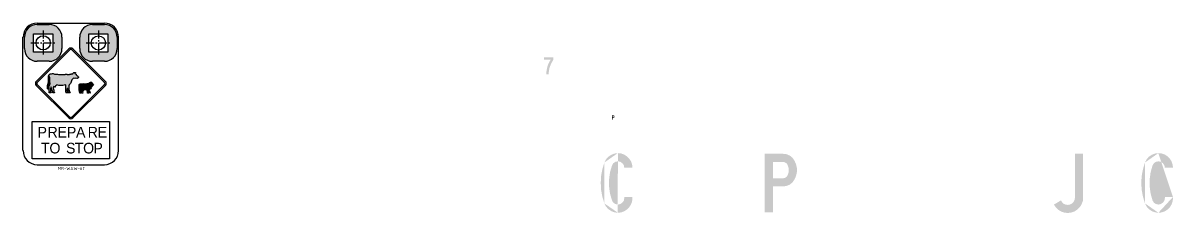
# Model space of a CAD drawing. Extents: x -332 to 1025, y -1312 to 258.
# Drawn here: x -332 to 750, y 79 to 258 of the extents above; entities that cross this region are included whole.
import ezdxf

# ---------------------------------------------------------------- set-up
doc = ezdxf.new("R2010")
doc.units = 0
doc.header["$LTSCALE"] = 6
doc.header["$MEASUREMENT"] = 0
doc.linetypes.add('CENTER', pattern=[2, 1.25, -0.25, 0.25, -0.25])
doc.linetypes.add('CENTERX2', pattern=[101.6, 63.5, -12.7, 12.7, -12.7])
for name, color, linetype in [('CENT25', 1, 'CENTER'), ('GREEN', 84, 'CONTINUOUS'), ('L25', 1, 'CONTINUOUS'), ('L35', 3, 'CONTINUOUS'), ('T25', 1, 'CONTINUOUS'), ('TBLK25', 1, 'CONTINUOUS')]:
    doc.layers.add(name, color=color, linetype=linetype)
doc.styles.add('DSERIES', font='Dseries')
doc.styles.add('ISO', font='iso')

msp = doc.modelspace()

# ---------------------------------------------------------------- hatches: boundary and pattern name
at = {"layer": 'GREEN'}
h = msp.add_hatch(color=256, dxfattribs=at)
h.paths.add_polyline_path([(241.5, 92.9), (241.5, 92.9)], flags=16)
edge = h.paths.add_edge_path()
edge.add_line((233.8, 94.1), (241.5, 94.1))
edge.add_line((241.5, 94.1), (241.5, 92.9))
edge.add_line((241.2, 89.9), (241.5, 92.9))
edge.add_line((241.2, 89.9), (240.2, 87))
edge.add_line((240.2, 87), (238.5, 84.4))
edge.add_line((238.5, 84.4), (236.3, 82.2))
edge.add_line((236.3, 82.2), (233.7, 80.5))
edge.add_line((233.7, 80.5), (230.8, 79.5))
edge.add_line((230.8, 79.5), (227.8, 79.2))
edge.add_line((227.8, 79.2), (224.5, 79.6))
edge.add_line((224.5, 79.6), (221.5, 80.8))
edge.add_line((221.5, 80.8), (218.8, 82.6))
edge.add_line((218.8, 82.6), (216.6, 85.1))
edge.add_line((216.6, 85.1), (215.1, 88))
edge.add_line((215.1, 88), (213.2, 94.3))
edge.add_line((213.2, 94.3), (212, 100.7))
edge.add_line((212, 100.7), (211.7, 107.3))
edge.add_line((211.7, 107.3), (212, 113.8))
edge.add_line((212, 113.8), (213.2, 120.2))
edge.add_line((213.2, 120.2), (215.1, 126.5))
edge.add_line((215.1, 126.5), (216.6, 129.4))
edge.add_line((216.6, 129.4), (218.8, 131.9))
edge.add_line((218.8, 131.9), (221.5, 133.7))
edge.add_line((221.5, 133.7), (224.5, 134.9))
edge.add_line((224.5, 134.9), (227.8, 135.3))
edge.add_line((227.8, 135.3), (230.8, 135))
edge.add_line((230.8, 135), (233.7, 134))
edge.add_line((233.7, 134), (236.3, 132.3))
edge.add_line((236.3, 132.3), (238.5, 130.1))
edge.add_line((238.5, 130.1), (240.2, 127.5))
edge.add_line((240.2, 127.5), (241.2, 124.6))
edge.add_line((241.2, 124.6), (241.5, 121.5))
edge.add_line((241.5, 121.5), (233.8, 121.5))
edge.add_line((233.8, 121.5), (233.4, 123.9))
edge.add_line((233.4, 123.9), (232, 125.8))
edge.add_line((232, 125.8), (230.1, 127.2))
edge.add_line((230.1, 127.2), (227.8, 127.6))
edge.add_line((227.8, 127.6), (225.4, 127.1))
edge.add_line((225.4, 127.1), (223.5, 125.8))
edge.add_line((223.5, 125.8), (222.3, 123.7))
edge.add_line((222.3, 123.7), (220.4, 117.3))
edge.add_line((220.4, 117.3), (219.5, 110.6))
edge.add_line((219.5, 110.6), (219.5, 103.9))
edge.add_line((219.5, 103.9), (220.4, 97.2))
edge.add_line((220.4, 97.2), (222.3, 90.8))
edge.add_line((222.3, 90.8), (223.5, 88.7))
edge.add_line((223.5, 88.7), (225.4, 87.4))
edge.add_line((225.4, 87.4), (227.8, 86.9))
edge.add_line((227.8, 86.9), (230.1, 87.4))
edge.add_line((230.1, 87.4), (232, 88.7))
edge.add_line((232, 88.7), (233.4, 90.6))
edge.add_line((233.4, 90.6), (233.8, 92.9))
edge.add_line((233.8, 92.9), (233.8, 94.1))
edge = h.paths.add_edge_path(flags=16)
edge.add_line((241.5, 94.1), (241.5, 94.1))
edge.add_line((227.8, 135.3), (227.7, 135.3))
edge.add_line((215.1, 126.5), (215.1, 126.5))
edge.add_line((215.1, 88), (215.1, 88))
edge.add_line((227.8, 79.2), (227.7, 79.2))
h = msp.add_hatch(color=256, dxfattribs=at)
h.paths.add_polyline_path([(383.2, 127), (383.1, 127)], flags=16)
edge = h.paths.add_edge_path(flags=17)
edge.add_line((373.8, 111.6), (373.8, 127))
edge.add_line((373.8, 127), (383.2, 127))
edge.add_line((384.9, 126.7), (383.2, 127))
edge.add_line((384.9, 126.7), (386.5, 125.7))
edge.add_line((386.5, 125.7), (387.5, 124.3))
edge.add_line((387.5, 124.3), (388.6, 121))
edge.add_line((388.6, 121), (388.6, 117.6))
edge.add_line((388.6, 117.6), (387.5, 114.4))
edge.add_line((387.5, 114.4), (386.5, 112.9))
edge.add_line((386.5, 112.9), (384.9, 112))
edge.add_line((384.9, 112), (383.2, 111.6))
edge.add_line((383.2, 111.6), (373.8, 111.6))
h.paths.add_polyline_path([(383.1, 134.7), (383.2, 134.7)], flags=16)
edge = h.paths.add_edge_path()
edge.add_line((373.8, 79.7), (366.1, 79.7))
edge.add_line((366.1, 79.7), (366.1, 134.7))
edge.add_line((366.1, 134.7), (383.2, 134.7))
edge.add_line((386.5, 134.3), (383.2, 134.7))
edge.add_line((386.5, 134.3), (389.6, 133))
edge.add_line((389.6, 133), (392.2, 130.9))
edge.add_line((392.2, 130.9), (394.1, 128.1))
edge.add_line((394.1, 128.1), (395.5, 124.8))
edge.add_line((395.5, 124.8), (396.3, 121.2))
edge.add_line((396.3, 121.2), (396.3, 117.5))
edge.add_line((396.3, 117.5), (395.5, 113.9))
edge.add_line((395.5, 113.9), (394.1, 110.6))
edge.add_line((394.1, 110.6), (392.2, 107.8))
edge.add_line((392.2, 107.8), (389.6, 105.7))
edge.add_line((389.6, 105.7), (386.5, 104.4))
edge.add_line((386.5, 104.4), (383.2, 104))
edge.add_line((383.2, 104), (373.8, 104))
edge.add_line((373.8, 104), (373.8, 79.7))
edge = h.paths.add_edge_path()
edge.add_line((373.8, 127), (373.8, 127))
edge.add_line((387.5, 114.4), (387.5, 114.4))
edge.add_line((387.5, 124.3), (387.5, 124.3))
edge.add_line((366.1, 79.7), (366.1, 79.7))
edge.add_line((394.1, 110.6), (394.1, 110.6))
edge.add_line((394.1, 128.1), (394.1, 128.1))
h = msp.add_hatch(color=256, dxfattribs=at)
h.paths.add_polyline_path([(383.2, 127), (383.1, 127)], flags=16)
edge = h.paths.add_edge_path(flags=17)
edge.add_line((373.8, 111.6), (373.8, 127))
edge.add_line((373.8, 127), (383.2, 127))
edge.add_line((384.9, 126.7), (383.2, 127))
edge.add_line((384.9, 126.7), (386.5, 125.7))
edge.add_line((386.5, 125.7), (387.5, 124.3))
edge.add_line((387.5, 124.3), (388.6, 121))
edge.add_line((388.6, 121), (388.6, 117.6))
edge.add_line((388.6, 117.6), (387.5, 114.4))
edge.add_line((387.5, 114.4), (386.5, 112.9))
edge.add_line((386.5, 112.9), (384.9, 112))
edge.add_line((384.9, 112), (383.2, 111.6))
edge.add_line((383.2, 111.6), (373.8, 111.6))
h.paths.add_polyline_path([(383.1, 134.7), (383.2, 134.7)], flags=16)
edge = h.paths.add_edge_path()
edge.add_line((373.8, 79.7), (366.1, 79.7))
edge.add_line((366.1, 79.7), (366.1, 134.7))
edge.add_line((366.1, 134.7), (383.2, 134.7))
edge.add_line((386.5, 134.3), (383.2, 134.7))
edge.add_line((386.5, 134.3), (389.6, 133))
edge.add_line((389.6, 133), (392.2, 130.9))
edge.add_line((392.2, 130.9), (394.1, 128.1))
edge.add_line((394.1, 128.1), (395.5, 124.8))
edge.add_line((395.5, 124.8), (396.3, 121.2))
edge.add_line((396.3, 121.2), (396.3, 117.5))
edge.add_line((396.3, 117.5), (395.5, 113.9))
edge.add_line((395.5, 113.9), (394.1, 110.6))
edge.add_line((394.1, 110.6), (392.2, 107.8))
edge.add_line((392.2, 107.8), (389.6, 105.7))
edge.add_line((389.6, 105.7), (386.5, 104.4))
edge.add_line((386.5, 104.4), (383.2, 104))
edge.add_line((383.2, 104), (373.8, 104))
edge.add_line((373.8, 104), (373.8, 79.7))
edge = h.paths.add_edge_path()
edge.add_line((373.8, 127), (373.8, 127))
edge.add_line((387.5, 114.4), (387.5, 114.4))
edge.add_line((387.5, 124.3), (387.5, 124.3))
edge.add_line((366.1, 79.7), (366.1, 79.7))
edge.add_line((394.1, 110.6), (394.1, 110.6))
edge.add_line((394.1, 128.1), (394.1, 128.1))
h = msp.add_hatch(color=256, dxfattribs=at)
h.paths.add_polyline_path([(658, 93.5), (658, 93.5)], flags=16)
edge = h.paths.add_edge_path()
edge.add_line((658, 134.7), (658, 93.5))
edge.add_line((657.7, 91.5), (658, 93.5))
edge.add_line((657.7, 91.5), (656.8, 89.6))
edge.add_line((656.8, 89.6), (655.4, 88.1))
edge.add_line((655.4, 88.1), (653.6, 87))
edge.add_line((653.6, 87), (651.5, 86.6))
edge.add_line((651.5, 86.6), (649.5, 86.8))
edge.add_line((649.5, 86.8), (647.5, 87.6))
edge.add_line((647.5, 87.6), (646, 89))
edge.add_line((646, 89), (644.8, 90.8))
edge.add_line((644.8, 90.8), (638.2, 86.9))
edge.add_line((638.2, 86.9), (640, 84.2))
edge.add_line((640, 84.2), (642.3, 82))
edge.add_line((642.3, 82), (645.1, 80.3))
edge.add_line((645.1, 80.3), (648.2, 79.3))
edge.add_line((648.2, 79.3), (651.4, 79))
edge.add_line((651.4, 79), (654.6, 79.4))
edge.add_line((654.6, 79.4), (657.6, 80.5))
edge.add_line((657.6, 80.5), (660.3, 82.2))
edge.add_line((660.3, 82.2), (662.6, 84.5))
edge.add_line((662.6, 84.5), (664.3, 87.3))
edge.add_line((664.3, 87.3), (665.4, 90.3))
edge.add_line((665.4, 90.3), (665.7, 93.5))
edge.add_line((665.7, 93.5), (665.7, 134.7))
edge.add_line((665.7, 134.7), (658, 134.7))
edge = h.paths.add_edge_path(flags=16)
edge.add_line((665.7, 93.5), (665.7, 93.5))
edge.add_line((665.7, 93.5), (665.7, 93.5))
edge = h.paths.add_edge_path(flags=16)
edge.add_line((644.8, 90.8), (644.8, 90.8))
h = msp.add_hatch(color=256, dxfattribs=at)
h.paths.add_polyline_path([(750.3, 92.9), (750.2, 92.9)], flags=16)
edge = h.paths.add_edge_path()
edge.add_line((742.6, 94.1), (750.3, 94.1))
edge.add_line((750.3, 94.1), (750.3, 92.9))
edge.add_line((749.9, 89.9), (750.3, 92.9))
edge.add_line((749.9, 89.9), (748.9, 87))
edge.add_line((748.9, 87), (747.3, 84.4))
edge.add_line((747.3, 84.4), (745.1, 82.2))
edge.add_line((745.1, 82.2), (742.5, 80.5))
edge.add_line((742.5, 80.5), (739.6, 79.5))
edge.add_line((739.6, 79.5), (736.5, 79.2))
edge.add_line((736.5, 79.2), (733.3, 79.6))
edge.add_line((733.3, 79.6), (730.2, 80.8))
edge.add_line((730.2, 80.8), (727.5, 82.6))
edge.add_line((727.5, 82.6), (725.4, 85.1))
edge.add_line((725.4, 85.1), (723.9, 88))
edge.add_line((723.9, 88), (722, 94.3))
edge.add_line((722, 94.3), (720.8, 100.7))
edge.add_line((720.8, 100.7), (720.4, 107.3))
edge.add_line((720.4, 107.3), (720.8, 113.8))
edge.add_line((720.8, 113.8), (722, 120.2))
edge.add_line((722, 120.2), (723.9, 126.5))
edge.add_line((723.9, 126.5), (725.4, 129.4))
edge.add_line((725.4, 129.4), (727.5, 131.9))
edge.add_line((727.5, 131.9), (730.2, 133.7))
edge.add_line((730.2, 133.7), (733.3, 134.9))
edge.add_line((733.3, 134.9), (736.5, 135.3))
edge.add_line((736.5, 135.3), (739.6, 135))
edge.add_line((739.6, 135), (742.5, 134))
edge.add_line((742.5, 134), (745.1, 132.3))
edge.add_line((745.1, 132.3), (747.3, 130.1))
edge.add_line((747.3, 130.1), (748.9, 127.5))
edge.add_line((748.9, 127.5), (749.9, 124.6))
edge.add_line((749.9, 124.6), (750.3, 121.5))
edge.add_line((750.3, 121.5), (742.6, 121.5))
edge.add_line((742.6, 121.5), (742.1, 123.9))
edge.add_line((742.1, 123.9), (740.8, 125.8))
edge.add_line((740.8, 125.8), (738.8, 127.2))
edge.add_line((738.8, 127.2), (736.5, 127.6))
edge.add_line((736.5, 127.6), (734.2, 127.1))
edge.add_line((734.2, 127.1), (732.3, 125.8))
edge.add_line((732.3, 125.8), (731, 123.7))
edge.add_line((731, 123.7), (729.2, 117.3))
edge.add_line((729.2, 117.3), (728.3, 110.6))
edge.add_line((728.3, 110.6), (728.3, 103.9))
edge.add_line((728.3, 103.9), (729.2, 97.2))
edge.add_line((729.2, 97.2), (731, 90.8))
edge.add_line((731, 90.8), (732.3, 88.7))
edge.add_line((732.3, 88.7), (734.2, 87.4))
edge.add_line((734.2, 87.4), (736.5, 86.9))
edge.add_line((736.5, 86.9), (738.8, 87.4))
edge.add_line((738.8, 87.4), (740.8, 88.7))
edge.add_line((740.8, 88.7), (742.1, 90.6))
edge.add_line((742.1, 90.6), (742.6, 92.9))
edge.add_line((742.6, 92.9), (742.6, 94.1))
edge = h.paths.add_edge_path(flags=16)
edge.add_line((750.3, 94.1), (750.2, 94.1))
edge.add_line((736.5, 135.3), (736.5, 135.3))
edge.add_line((723.9, 126.5), (723.9, 126.5))
edge.add_line((723.9, 88), (723.9, 88))
edge.add_line((736.5, 79.2), (736.5, 79.2))
at = {"layer": 'L25'}
h = msp.add_hatch(color=256, dxfattribs=at)
h.paths.add_polyline_path([(-307.4, 256.4), (-318.7, 256.4, 0.204044), (-327.4, 252.7), (-322.1, 247.2), (-322.1, 247.7), (-304.1, 247.7), (-304.1, 230.4), (-322.1, 230.4), (-322.1, 247.2), (-327.4, 252.7, 0.193791), (-330.7, 244.4), (-330.7, 233.7, 0.414214), (-318.7, 221.7), (-307.4, 221.7, 0.414214), (-295.4, 233.7), (-295.4, 244.4, 0.414214)])
h.paths.add_polyline_path([(-252.1, 247.7), (-252.1, 246.6), (-245.3, 250.8, 0.254439), (-255.4, 256.3), (-266.7, 256.3, 0.414214), (-278.7, 244.3), (-278.7, 233.7, 0.414214), (-266.7, 221.7), (-255.4, 221.7, 0.414214), (-243.4, 233.7), (-243.4, 244.3, 0.144541), (-245.3, 250.8), (-252.1, 246.6), (-252.1, 230.3), (-270.1, 230.3), (-270.1, 247.7)])
at = {"layer": 'L25', "ltscale": 1000}
h = msp.add_hatch(color=256, dxfattribs=at)
edge = h.paths.add_edge_path(flags=16)
edge.add_arc((-317.7, 200.9), 1.33, 135, 225)
edge.add_line((-318.7, 199.9), (-288, 169.3))
edge.add_arc((-287.1, 170.2), 1.33, 225, 315)
edge.add_line((-286.1, 169.3), (-255.5, 199.9))
edge.add_arc((-256.4, 200.9), 1.33, 315, 405)
edge.add_line((-255.5, 201.8), (-286.1, 232.5))
edge.add_arc((-287.1, 231.5), 1.33, 45, 135)
edge.add_line((-288, 232.5), (-318.7, 201.8))
edge = h.paths.add_edge_path()
edge.add_arc((-287.1, 170.2), 2.67, 225, 315)
edge.add_line((-285.2, 168.4), (-254.5, 199))
edge.add_arc((-256.4, 200.9), 2.67, 315, 405)
edge.add_line((-254.5, 202.8), (-285.2, 233.4))
edge.add_arc((-287.1, 231.5), 2.67, 45, 135)
edge.add_line((-289, 233.4), (-319.6, 202.8))
edge.add_arc((-317.7, 200.9), 2.67, 135, 225)
edge.add_line((-319.6, 199), (-289, 168.4))
for points in [[(-284.6, 205.8, -0.251968), (-284.5, 205.8, 0.134784), (-282.3, 205.8, 0.143141), (-281.2, 205.7, 0.079529), (-280.5, 205.7), (-280.3, 205.9, 0.092756), (-280.2, 206), (-279.9, 206.9, 0.376115), (-279.9, 207.1), (-280.4, 207.3, 0.10968), (-281.4, 208.5, -0.161317), (-281.9, 209.1, 0.141499), (-282.5, 209.9), (-283.2, 210.3, -0.591564), (-283.2, 210.8, -0.091611), (-282.8, 210.9, 0.804787), (-282.8, 211.3, 0.084041), (-283.1, 211.3, 0.01249), (-283.2, 211.3), (-284, 211.3, 0.285414), (-284.6, 210.8, -0.177775), (-285, 210.2), (-285.5, 209.9, -0.064211), (-285.6, 209.8), (-285.8, 209.7, -0.103713), (-285.9, 209.7), (-286.2, 209.7), (-286.4, 209.8), (-286.6, 209.8), (-286.9, 209.8), (-287, 209.7), (-287.1, 209.7), (-287.1, 209.7), (-287.2, 209.7), (-287.3, 209.7), (-287.3, 209.7), (-287.4, 209.7), (-287.5, 209.7), (-287.6, 209.6), (-287.7, 209.6), (-287.8, 209.6), (-288, 209.5), (-288.2, 209.5), (-288.3, 209.4), (-288.5, 209.4), (-288.7, 209.4), (-288.9, 209.4), (-289.2, 209.4), (-289.7, 209.4), (-290, 209.4), (-290.4, 209.4), (-290.6, 209.5), (-290.8, 209.5), (-290.9, 209.6), (-291.1, 209.6), (-291.3, 209.6), (-291.6, 209.6), (-291.9, 209.6), (-292, 209.5), (-292.5, 209.4), (-293.1, 209.4), (-293.9, 209.4), (-294.6, 209.3), (-295.2, 209.3), (-295.5, 209.3), (-295.9, 209.2), (-296.5, 209.3), (-297.2, 209.3), (-297.4, 209.4), (-298.8, 209.4), (-299.5, 209.5), (-300.9, 209.5), (-302.3, 209.7), (-303, 210), (-303.7, 210.1), (-304.4, 210.1), (-305.2, 209.9), (-305.4, 209.9), (-305.5, 209.9), (-305.7, 209.9), (-305.9, 209.9), (-306, 209.9), (-306.2, 209.9, 0.161091), (-306.5, 209.9, -0.055883), (-306.7, 209.9, 0.321306), (-307.9, 208.5), (-308, 208), (-308.1, 206.1, 0.075687), (-308, 205.6, -0.075977), (-308, 205.3, -0.074827), (-308.4, 201), (-308.4, 201), (-308.4, 200.9, -0.025144), (-309.1, 199.1, 0.077077), (-309.1, 198.3, 0.002891), (-309.1, 197.8, -0.043617), (-309.1, 195.9, 0.358784), (-309, 195.7), (-308.8, 195.7, -0.308087), (-308.7, 195.6), (-308.6, 195.5, 0.798333), (-308.2, 195.5), (-308, 197.5), (-308.1, 199.1), (-308, 199.3), (-307.7, 200.3), (-307.4, 201), (-307.3, 201.7), (-307.4, 203.8), (-307.4, 204.5), (-307.3, 205.2), (-307.3, 205.9), (-307.3, 207.1), (-307.3, 207.2), (-307.3, 207.2), (-307.3, 207.3), (-307.3, 207.3), (-307.3, 207.3), (-307.2, 207.3), (-307.2, 207.3), (-307.1, 207.3), (-307.1, 207.2), (-307, 206.9), (-306.8, 206.5), (-306.7, 206.1), (-306.7, 205.4), (-306.7, 204.9), (-306.8, 204.6), (-306.7, 202.4), (-306.6, 201.1), (-306.6, 200.9), (-307.2, 198.8), (-307.3, 198.7), (-307.4, 198.4), (-307.5, 198.2), (-307.6, 198.1), (-307.6, 198, 0.154934), (-307.7, 197.6), (-307.6, 197.6), (-307.6, 197.5), (-307.6, 197.2), (-307.5, 196.9), (-307.5, 196.5), (-307.4, 196.1), (-307.3, 195.4), (-307.3, 193.9), (-307.4, 193.7), (-307.4, 193.6), (-307.4, 193.4), (-307.4, 193.3), (-307.3, 193.2), (-307.2, 192.9), (-307.2, 192.8), (-307.3, 192.6), (-307.4, 192.5), (-307.4, 192.4), (-307.5, 192.2), (-307.5, 192.1), (-307.4, 192), (-307.3, 191.9), (-307.3, 191.9), (-307.2, 191.9), (-305.9, 191.9), (-305.6, 191.9), (-305.6, 192), (-305.6, 192.1), (-305.6, 192.2), (-305.6, 192.2), (-305.8, 192.5), (-306.1, 193.3), (-306.2, 193.7), (-306.2, 194.1), (-306.3, 194.3), (-306.3, 194.5), (-306.3, 194.7), (-306.3, 194.7), (-306.1, 196.2), (-305.8, 196.7), (-305.8, 197), (-305.7, 197.7), (-305.7, 197.8), (-305.7, 197.7), (-305.6, 197.7), (-304.9, 195.1), (-304.8, 194.9), (-304.3, 194), (-304.2, 193.3), (-304.3, 193.1), (-304.2, 192.9), (-303.7, 192.8), (-303.7, 192.7), (-303.7, 192.6), (-303.9, 192.3), (-303.9, 192.1), (-303.9, 192), (-303.8, 191.9), (-303.7, 191.9), (-302.3, 191.9), (-302.5, 192.3), (-302.8, 192.9), (-303, 193.3), (-303, 194.6), (-303, 194.6), (-303.6, 196.3), (-303.7, 197.4, -0.662322), (-303.5, 197.5, -0.120492), (-303.4, 197.4), (-303.3, 197.3, 0.872894), (-303.1, 197.4), (-303.1, 197.9, -0.052318), (-303.1, 197.9, -0.628809), (-302.6, 198.1), (-302.1, 197.5, 0.572327), (-301.7, 197.6), (-301.6, 198.6), (-300.9, 198.9), (-300.2, 199.6), (-298.4, 199, 0.106547), (-296.9, 198.8), (-295.4, 198.9, -0.054273), (-295.2, 198.9), (-294.6, 198.9, 0.136635), (-294.5, 198.9, -0.085671), (-292.1, 199.5), (-292, 199.5), (-291.8, 199.4), (-291.8, 199.3), (-291.8, 196.7), (-291.7, 195.4), (-291.7, 193.5), (-291.8, 193.4), (-291.8, 193.3), (-291.8, 193.2), (-291.5, 192.5), (-291.6, 192.5), (-291.5, 192.4), (-291.6, 192.3), (-291.5, 192.2), (-291.5, 192.2), (-291.3, 192), (-291.3, 192), (-291.2, 191.9), (-289.7, 191.9), (-289.8, 192.5), (-290.4, 193), (-290.8, 194.7), (-290.4, 196.1), (-290.2, 196.3), (-290.1, 196.2), (-290, 196.1), (-290, 196.1), (-289.7, 193.5), (-289.7, 193.4), (-289.7, 193.3), (-289.7, 193.3), (-289.3, 192.6), (-289.4, 192.5), (-289.4, 192.4), (-289.4, 192.3), (-289.4, 192.2), (-289.4, 192.1), (-289.3, 192), (-289.1, 191.9), (-287.6, 191.9), (-287.6, 192), (-288, 192.6), (-288.4, 193.2), (-289, 195.3), (-289, 197.4), (-289, 197.5), (-289, 199.3, -0.26076), (-288.9, 199.3, 0.205461), (-288.5, 199.5, 0.112189), (-286.8, 202.3, -0.153084)], [(-278.4, 200.4), (-276.9, 200.6), (-275.4, 200.7), (-273.5, 200.6), (-271.9, 200.7), (-270.9, 200.8), (-270.1, 201.2), (-269.3, 201.8), (-268.6, 202), (-267.6, 202.1), (-267, 201.6), (-266.5, 200.9), (-266, 200.2), (-265.8, 199.6), (-265.9, 199), (-266.2, 198.8), (-266.8, 198.8), (-267, 198.7), (-267.6, 197.8), (-268, 196.7), (-268.6, 195.8), (-268.9, 195.6), (-269.6, 195.2), (-269.7, 194.6), (-269.5, 193.9), (-269.1, 193.1), (-268.8, 192.5), (-268.7, 191.9), (-268.9, 191.8), (-270, 191.9), (-270, 192.5), (-270.1, 193.2), (-270.3, 193.7), (-270.3, 193.9), (-270.2, 192.7), (-270.2, 191.8), (-271.3, 191.8), (-271.4, 192.7), (-271.6, 194.3), (-271.9, 194.7), (-272.4, 194.9), (-273.5, 194.8), (-275.1, 194.6), (-275.9, 193.7), (-276.3, 193.1), (-276.1, 192.7), (-275.9, 191.8), (-277.1, 191.8), (-277.1, 192.7), (-277.2, 193.6), (-277.1, 194.2), (-277.1, 194.6), (-277.3, 194), (-277.7, 193.3), (-277.7, 192.6), (-277.5, 192.2), (-277.5, 191.8), (-278.6, 191.8), (-278.8, 193.1), (-279.1, 194.9), (-279.3, 197.1), (-279.3, 198.6), (-279.2, 199.9), (-278.9, 200.3)]]:
    msp.add_hatch(color=1, dxfattribs=at).paths.add_polyline_path(points)
at = {"layer": 'TBLK25', "linetype": 'CENTERX2'}
h = msp.add_hatch(color=256, dxfattribs=at)
h.paths.add_polyline_path([(162.7, 209.6), (162.7, 209.6)], flags=16)
edge = h.paths.add_edge_path()
edge.add_line((162.7, 210), (162.7, 209.6))
edge.add_line((160.5, 209.6), (162.7, 209.6))
edge.add_line((160.5, 209.6), (160.5, 210.1))
edge.add_line((160.5, 210.1), (160.5, 210.6))
edge.add_line((160.5, 210.6), (160.5, 211.1))
edge.add_line((160.5, 211.1), (160.6, 211.6))
edge.add_line((160.6, 211.6), (160.6, 212))
edge.add_line((160.6, 212), (160.7, 212.5))
edge.add_line((160.7, 212.5), (160.7, 213))
edge.add_line((160.7, 213), (160.8, 213.5))
edge.add_line((160.8, 213.5), (160.9, 214))
edge.add_line((160.9, 214), (161, 214.5))
edge.add_line((161, 214.5), (161.1, 215))
edge.add_line((161.1, 215), (161.2, 215.5))
edge.add_line((161.2, 215.5), (161.3, 215.9))
edge.add_line((161.3, 215.9), (161.4, 216.4))
edge.add_line((161.4, 216.4), (161.6, 216.9))
edge.add_line((161.6, 216.9), (161.7, 217.4))
edge.add_line((161.7, 217.4), (161.9, 217.8))
edge.add_line((161.9, 217.8), (162.1, 218.3))
edge.add_line((162.1, 218.3), (162.2, 218.8))
edge.add_line((162.2, 218.8), (162.4, 219.2))
edge.add_line((162.4, 219.2), (162.6, 219.7))
edge.add_line((162.6, 219.7), (162.8, 220.1))
edge.add_line((162.8, 220.1), (163, 220.6))
edge.add_line((163, 220.6), (163.2, 221))
edge.add_line((163.2, 221), (163.5, 221.5))
edge.add_line((163.5, 221.5), (163.7, 221.9))
edge.add_line((163.7, 221.9), (164, 222.3))
edge.add_line((164, 222.3), (164.2, 222.7))
edge.add_line((164.2, 222.7), (164.5, 223.2))
edge.add_line((164.5, 223.2), (158.4, 223.2))
edge.add_line((158.4, 223.2), (158.4, 225.6))
edge.add_line((158.4, 225.6), (167.2, 225.6))
edge.add_line((167.2, 225.6), (167.2, 223.2))
edge.add_line((167.2, 223.2), (166.9, 222.8))
edge.add_line((166.9, 222.8), (166.7, 222.4))
edge.add_line((166.7, 222.4), (166.4, 222))
edge.add_line((166.4, 222), (166.2, 221.6))
edge.add_line((166.2, 221.6), (165.9, 221.2))
edge.add_line((165.9, 221.2), (165.7, 220.8))
edge.add_line((165.7, 220.8), (165.4, 220.4))
edge.add_line((165.4, 220.4), (165.2, 220))
edge.add_line((165.2, 220), (165, 219.6))
edge.add_line((165, 219.6), (164.8, 219.1))
edge.add_line((164.8, 219.1), (164.6, 218.7))
edge.add_line((164.6, 218.7), (164.5, 218.3))
edge.add_line((164.5, 218.3), (164.3, 217.8))
edge.add_line((164.3, 217.8), (164.1, 217.4))
edge.add_line((164.1, 217.4), (164, 216.9))
edge.add_line((164, 216.9), (163.8, 216.5))
edge.add_line((163.8, 216.5), (163.7, 216.1))
edge.add_line((163.7, 216.1), (163.5, 215.6))
edge.add_line((163.5, 215.6), (163.4, 215.1))
edge.add_line((163.4, 215.1), (163.3, 214.7))
edge.add_line((163.3, 214.7), (163.2, 214.2))
edge.add_line((163.2, 214.2), (163.1, 213.8))
edge.add_line((163.1, 213.8), (163, 213.3))
edge.add_line((163, 213.3), (163, 212.8))
edge.add_line((163, 212.8), (162.9, 212.4))
edge.add_line((162.9, 212.4), (162.8, 211.9))
edge.add_line((162.8, 211.9), (162.8, 211.4))
edge.add_line((162.8, 211.4), (162.8, 211))
edge.add_line((162.8, 211), (162.7, 210.5))
edge.add_line((162.7, 210.5), (162.7, 210))
edge = h.paths.add_edge_path(flags=16)
edge.add_line((167.2, 223.2), (167.2, 223.2))
edge.add_line((160.5, 209.6), (160.5, 209.6))
h = msp.add_hatch(color=256, dxfattribs=at)
h.paths.add_polyline_path([(223.7, 170.2), (223.6, 170.2)], flags=0)
edge = h.paths.add_edge_path(flags=16)
edge.add_line((223, 169.1), (223, 170.2))
edge.add_line((223, 170.2), (223.7, 170.2))
edge.add_line((224, 170), (223.7, 170.2))
edge.add_line((224, 170), (224, 169.7))
edge.add_line((224, 169.7), (224, 169.3))
edge.add_line((224, 169.3), (223.7, 169.1))
edge.add_line((223.7, 169.1), (223, 169.1))
h.paths.add_polyline_path([(223.6, 170.8), (223.7, 170.8)], flags=16)
edge = h.paths.add_edge_path()
edge.add_line((223, 166.8), (222.4, 166.8))
edge.add_line((222.4, 166.8), (222.4, 170.8))
edge.add_line((222.4, 170.8), (223.7, 170.8))
edge.add_line((224, 170.7), (223.7, 170.8))
edge.add_line((224, 170.7), (224.3, 170.6))
edge.add_line((224.3, 170.6), (224.5, 170.4))
edge.add_line((224.5, 170.4), (224.6, 169.9))
edge.add_line((224.6, 169.9), (224.6, 169.5))
edge.add_line((224.6, 169.5), (224.5, 169))
edge.add_line((224.5, 169), (224.3, 168.8))
edge.add_line((224.3, 168.8), (224, 168.6))
edge.add_line((224, 168.6), (223.7, 168.5))
edge.add_line((223.7, 168.5), (223, 168.5))
edge.add_line((223, 168.5), (223, 166.8))

# ---------------------------------------------------------------- linework, layer by layer
at = {"layer": 'CENT25'}
for p, q in [((-313.1, 250.7), (-313.1, 227.4)), ((-261.1, 250.7), (-261.1, 227.3)), ((-324.7, 239.1), (-301.4, 239.1)), ((-272.7, 239), (-249.4, 239))]:
    msp.add_line(p, q, dxfattribs=at)
at = {"layer": 'L35'}
for p, q in [((-318.7, 257.7), (-255.4, 257.7)), ((-318.7, 256.4), (-307.4, 256.4)), ((-266.7, 256.3), (-255.4, 256.3)), ((-332.1, 137.7), (-332.1, 244.4)), ((-330.7, 233.7), (-330.7, 244.4)), ((-322.1, 230.4), (-322.1, 247.7)), ((-322.1, 247.7), (-304.1, 247.7)), ((-304.1, 247.7), (-304.1, 230.4)), ((-295.4, 244.4), (-295.4, 233.7)), ((-278.7, 233.7), (-278.7, 244.3)), ((-270.1, 230.3), (-270.1, 247.7)), ((-270.1, 247.7), (-252.1, 247.7)), ((-252.1, 247.7), (-252.1, 230.3)), ((-243.4, 244.3), (-243.4, 233.7)), ((-242.1, 137.7), (-242.1, 244.4)), ((-304.1, 230.4), (-322.1, 230.4)), ((-252.1, 230.3), (-270.1, 230.3)), ((-307.4, 221.7), (-318.7, 221.7)), ((-255.4, 221.7), (-266.7, 221.7)), ((-323.3, 130), (-323.3, 165)), ((-323.3, 165), (-250.8, 165)), ((-250.8, 165), (-250.8, 130)), ((-250.8, 130), (-323.3, 130)), ((-318.7, 124.4), (-255.4, 124.4))]:
    msp.add_line(p, q, dxfattribs=at)
at = {"layer": 'L35', "color": 1}
msp.add_lwpolyline([(-308, 205.6, -0.077305), (-308.1, 206.1), (-308, 208), (-307.9, 208.4, -0.328594), (-306.6, 209.9, 0.047354), (-306.5, 209.9, -0.161091), (-306.2, 209.9), (-306, 209.9), (-305.9, 209.9), (-305.7, 209.9), (-305.5, 209.9), (-305.4, 209.9), (-305.2, 209.9), (-304.4, 210.1), (-303.7, 210.1), (-303, 210), (-302.3, 209.7), (-300.9, 209.5), (-299.5, 209.5), (-298.8, 209.4), (-297.4, 209.4), (-297.2, 209.3), (-296.5, 209.3), (-295.9, 209.2), (-295.5, 209.3), (-295.2, 209.3), (-294.6, 209.3), (-293.9, 209.4), (-293.1, 209.4), (-292.5, 209.4), (-292, 209.5), (-291.9, 209.6), (-291.6, 209.6), (-291.3, 209.6), (-291.1, 209.6), (-290.9, 209.6), (-290.8, 209.5), (-290.6, 209.5), (-290.4, 209.4), (-290, 209.4), (-289.7, 209.4), (-289.2, 209.4), (-288.9, 209.4), (-288.7, 209.4), (-288.5, 209.4), (-288.3, 209.4), (-288.2, 209.5), (-288, 209.5), (-287.8, 209.6), (-287.7, 209.6), (-287.6, 209.6), (-287.5, 209.7), (-287.4, 209.7), (-287.3, 209.7), (-287.3, 209.7), (-287.2, 209.7), (-287.1, 209.7), (-287.1, 209.7), (-287, 209.7), (-286.9, 209.8), (-286.6, 209.8), (-286.4, 209.8), (-286.2, 209.7), (-285.9, 209.7, 0.103713), (-285.8, 209.7), (-285.6, 209.8, 0.064211), (-285.5, 209.9), (-285, 210.2, 0.177775), (-284.6, 210.8, -0.285414), (-284, 211.3), (-283.2, 211.3, -0.01249), (-283.1, 211.3, -0.082834), (-282.8, 211.3, -0.854172), (-282.9, 210.9, 0.086322), (-283.2, 210.8, 0.591564), (-283.2, 210.3), (-282.5, 209.9, -0.141499), (-281.9, 209.1, 0.161317), (-281.4, 208.5, -0.10968), (-280.4, 207.3), (-279.9, 207.1, -0.414639), (-279.9, 206.9), (-280.2, 206, -0.092756), (-280.3, 205.9), (-280.5, 205.7, -0.079529), (-281.2, 205.7, -0.143141), (-282.3, 205.8, -0.134784), (-284.5, 205.8, 0.251968), (-284.6, 205.8, 0.153084), (-286.8, 202.3, -0.112189), (-288.5, 199.5, -0.214131), (-288.9, 199.3, 0.19845), (-289, 199.3), (-289, 197.5), (-289, 197.4), (-289, 195.3), (-288.4, 193.2), (-288, 192.6), (-287.6, 192), (-287.6, 191.9), (-289.1, 191.9), (-289.3, 192), (-289.4, 192.1), (-289.4, 192.2), (-289.4, 192.3), (-289.4, 192.4), (-289.4, 192.5), (-289.3, 192.6), (-289.7, 193.3), (-289.7, 193.3), (-289.7, 193.4), (-289.7, 193.5), (-290, 196.1), (-290, 196.1), (-290.1, 196.2), (-290.2, 196.3), (-290.4, 196.1), (-290.8, 194.7), (-290.4, 193), (-289.8, 192.5), (-289.7, 191.9), (-291.2, 191.9), (-291.3, 192), (-291.3, 192), (-291.5, 192.2), (-291.5, 192.2), (-291.6, 192.3), (-291.5, 192.4), (-291.6, 192.5), (-291.5, 192.5), (-291.8, 193.2), (-291.8, 193.3), (-291.8, 193.4), (-291.7, 193.5), (-291.7, 195.4), (-291.8, 196.7), (-291.8, 199.3), (-291.8, 199.4), (-292, 199.5), (-292.1, 199.5, 0.085671), (-294.5, 198.9, -0.136635), (-294.6, 198.9), (-295.2, 198.9, 0.054273), (-295.4, 198.9), (-296.9, 198.8, -0.106547), (-298.4, 199), (-300.2, 199.6), (-300.9, 198.9), (-301.6, 198.6), (-301.7, 197.6, -0.586538), (-302.1, 197.5), (-302.6, 198.1, 0.602283), (-303.1, 197.9, 0.052318), (-303.1, 197.9), (-303.1, 197.4, -0.872894), (-303.3, 197.3), (-303.4, 197.4, 0.120492), (-303.5, 197.5, 0.662322), (-303.7, 197.4), (-303.6, 196.3), (-303, 194.6), (-303, 194.6), (-303, 193.3), (-302.8, 192.9), (-302.5, 192.3), (-302.3, 191.9), (-303.7, 191.9), (-303.8, 191.9), (-303.9, 192), (-303.9, 192.1), (-303.9, 192.3), (-303.7, 192.6), (-303.7, 192.7), (-303.7, 192.8), (-304.2, 192.9), (-304.3, 193.1), (-304.2, 193.3), (-304.3, 194), (-304.8, 194.9), (-304.9, 195.1), (-305.6, 197.7), (-305.7, 197.7), (-305.7, 197.8), (-305.7, 197.7), (-305.8, 197), (-305.8, 196.7), (-306.1, 196.2), (-306.3, 194.7), (-306.3, 194.7), (-306.3, 194.5), (-306.3, 194.3), (-306.2, 194.1), (-306.2, 193.7), (-306.1, 193.3), (-305.8, 192.5), (-305.6, 192.2), (-305.6, 192.2), (-305.6, 192.1), (-305.6, 192), (-305.6, 191.9), (-305.9, 191.9), (-307.2, 191.9), (-307.3, 191.9), (-307.3, 191.9), (-307.4, 192), (-307.5, 192.1), (-307.5, 192.2), (-307.4, 192.4), (-307.4, 192.5), (-307.3, 192.6), (-307.2, 192.8), (-307.2, 192.9), (-307.3, 193.2), (-307.4, 193.3), (-307.4, 193.4), (-307.4, 193.6), (-307.4, 193.7), (-307.3, 193.9), (-307.3, 195.4), (-307.4, 196.1), (-307.5, 196.5), (-307.5, 196.9), (-307.6, 197.2), (-307.6, 197.5), (-307.6, 197.6), (-307.7, 197.6, -0.154934), (-307.6, 198), (-307.6, 198.1), (-307.5, 198.2), (-307.4, 198.4), (-307.3, 198.7), (-307.2, 198.8), (-306.6, 200.9), (-306.6, 201.1), (-306.7, 202.4), (-306.8, 204.6), (-306.7, 204.9), (-306.7, 205.4), (-306.7, 206.1), (-306.8, 206.5), (-307, 206.9), (-307.1, 207.2), (-307.1, 207.3), (-307.1, 207.3), (-307.2, 207.3), (-307.2, 207.3), (-307.2, 207.3), (-307.3, 207.3), (-307.3, 207.3), (-307.3, 207.3), (-307.3, 207.3), (-307.3, 207.2), (-307.3, 207.2), (-307.3, 207.1), (-307.3, 205.9), (-307.3, 205.2), (-307.4, 204.5), (-307.4, 203.8), (-307.3, 201.7), (-307.4, 201), (-307.7, 200.3), (-308, 199.3), (-308.1, 199.1), (-308, 197.5), (-308.2, 195.5, -0.807582), (-308.6, 195.5), (-308.7, 195.6, 0.308087), (-308.8, 195.7), (-309, 195.7, -0.358784), (-309.1, 195.9, 0.043617), (-309.1, 197.8, -0.002891), (-309.1, 198.3, -0.077077), (-309.1, 199.1, 0.025144), (-308.4, 200.9), (-308.4, 201), (-308.4, 201, 0.074827), (-308, 205.3, 0.075977), (-308, 205.6)], format="xyb", dxfattribs=at)
msp.add_lwpolyline([(-278.4, 200.4), (-276.9, 200.6), (-275.4, 200.7), (-273.5, 200.6), (-271.9, 200.7), (-270.9, 200.8), (-270.1, 201.2), (-269.3, 201.8), (-268.6, 202), (-267.6, 202.1), (-267, 201.6), (-266.5, 200.9), (-266, 200.2), (-265.8, 199.6), (-265.9, 199), (-266.2, 198.8), (-266.8, 198.8), (-267, 198.7), (-267.6, 197.8), (-268, 196.7), (-268.6, 195.8), (-268.9, 195.6), (-269.6, 195.2), (-269.7, 194.6), (-269.5, 193.9), (-269.1, 193.1), (-268.8, 192.5), (-268.7, 191.9), (-268.9, 191.8), (-270, 191.9), (-270, 192.5), (-270.1, 193.2), (-270.3, 193.7), (-270.3, 193.9), (-270.2, 192.7), (-270.2, 191.8), (-271.3, 191.8), (-271.4, 192.7), (-271.6, 194.3), (-271.9, 194.7), (-272.4, 194.9), (-273.5, 194.8), (-275.1, 194.6), (-275.9, 193.7), (-276.3, 193.1), (-276.1, 192.7), (-275.9, 191.8), (-277.1, 191.8), (-277.1, 192.7), (-277.2, 193.6), (-277.1, 194.2), (-277.1, 194.6), (-277.3, 194), (-277.7, 193.3), (-277.7, 192.6), (-277.5, 192.2), (-277.5, 191.8), (-278.6, 191.8), (-278.8, 193.1), (-279.1, 194.9), (-279.3, 197.1), (-279.3, 198.6), (-279.2, 199.9), (-278.9, 200.3)], close=True, dxfattribs=at)
at = {"layer": 'L35'}
for centre in [(-313.1, 239.1), (-261.1, 239)]:
    msp.add_circle(centre, 6.67, dxfattribs=at)
for centre, radius, start, end in [((-318.7, 244.4), 13.3, 90, 180), ((-318.7, 244.4), 12, 90, 180), ((-307.4, 244.4), 12, 0, 90), ((-266.7, 244.3), 12, 90, 180), ((-255.4, 244.4), 13.3, 0, 90), ((-255.4, 244.3), 12, 0, 90), ((-318.7, 233.7), 12, 180, 270), ((-307.4, 233.7), 12, 270, 0), ((-266.7, 233.7), 12, 180, 270), ((-255.4, 233.7), 12, 270, 0), ((-318.7, 137.7), 13.3, 180, 270), ((-255.4, 137.7), 13.3, 270, 0)]:
    msp.add_arc(centre, radius, start, end, dxfattribs=at)
at = {"layer": 'T25', "flags": 128}
msp.add_lwpolyline([(-289, 168.4, 0.414214), (-285.2, 168.4), (-254.5, 199, 0.414214), (-254.5, 202.8), (-285.2, 233.4, 0.414214), (-289, 233.4), (-319.6, 202.8, 0.414214), (-319.6, 199)], format="xyb", close=True, dxfattribs=at)
at = {"layer": 'T25'}
msp.add_lwpolyline([(-318.7, 201.8, 0.414214), (-318.7, 199.9), (-288, 169.3, 0.414214), (-286.1, 169.3), (-255.5, 199.9, 0.414214), (-255.5, 201.8), (-286.1, 232.5, 0.414214), (-288, 232.5)], format="xyb", close=True, dxfattribs=at)

# ---------------------------------------------------------------- texts
at = {"layer": 'L35', "style": 'DSERIES'}
for s, p in [('P', (-318.4, 150)), ('R', (-309, 150)), ('E', (-299.6, 150)), ('P', (-290.8, 150)), ('A', (-282.2, 150)), ('R', (-271.2, 150)), ('E', (-261.8, 150)), ('T', (-315, 135)), ('O', (-307.2, 135)), ('S', (-291.6, 135)), ('T', (-283.3, 135)), ('O', (-275.5, 135)), ('P', (-265.8, 135))]:
    msp.add_text(s, height=10, dxfattribs=at).set_placement(p)
at = {"layer": 'T25', "color": 3, "style": 'ISO'}
msp.add_text('MR-WAW-6C', height=3, dxfattribs=at).set_placement((-299.5, 119.3))

doc.saveas('drawing.dxf')
